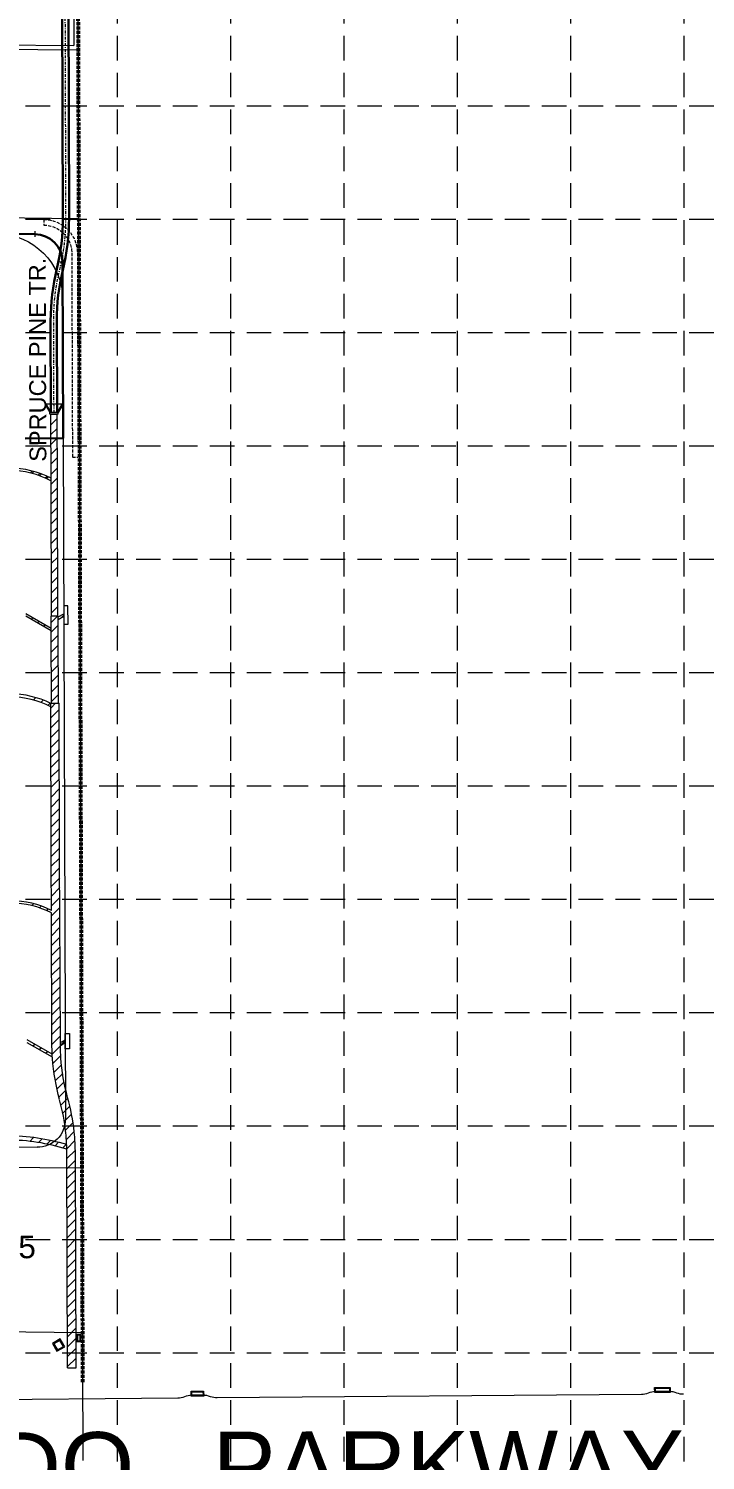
# Model space of a CAD drawing. Header units: inches. Extents: x 5975 to 9213, y 2836 to 8009.
# Drawn here: x 7613 to 8094, y 5265 to 6284 of the extents above; entities that cross this region are included whole.
import ezdxf
from ezdxf.enums import TextEntityAlignment as Align

# ---------------------------------------------------------------- set-up
doc = ezdxf.new("R2010")
doc.units = ezdxf.units.IN
doc.header["$MEASUREMENT"] = 0
for name, pattern in [('DASHED', [0.75, 0.5, -0.25]), ('DGN Style 3', [3.106412, 2.218866, -0.887546]), ('DGN Style 7', [4.437732, 1.996979, -0.887546, 0.66566, -0.887546]), ('HIDDEN', [0.375, 0.25, -0.125])]:
    doc.linetypes.add(name, pattern=pattern)
for name, color, linetype, lineweight in [('0572al - Level 1', 7, 'Continuous', 0), ('0572al - Level 21', 7, 'Continuous', 0), ('0572al - Level 22', 7, 'Continuous', 0), ('Level 11', 7, 'Continuous', 0), ('Level 14', 7, 'Continuous', 0), ('Level 22', 7, 'Continuous', 0), ('Level 3', 7, 'Continuous', 0), ('Level 30', 7, 'Continuous', 0), ('Level 43', 7, 'Continuous', 0), ('Level 47', 7, 'Continuous', 0), ('Level 6', 7, 'Continuous', 0), ('STORM', 5, 'Continuous', 0)]:
    doc.layers.add(name, color=color, linetype=linetype, lineweight=lineweight)
doc.layers.add('GRID', color=254, linetype='DASHED')
doc.styles.get("Standard").update_dxf_attribs({"font": 'ARIAL.TTF'})

msp = doc.modelspace()

# ---------------------------------------------------------------- linework, layer by layer
at = {"layer": '0572al - Level 1', "color": 7, "linetype": 'Continuous', "lineweight": 0}
msp.add_line((7645.4, 7012.9), (7651.3, 5265.1), dxfattribs=at)
at = {"layer": '0572al - Level 21', "color": 7, "linetype": 'Continuous', "lineweight": 0}
msp.add_line((7645.4, 7010.4), (7651.3, 5265.1), dxfattribs=at)
at = {"layer": '0572al - Level 22', "color": 7, "linetype": 'Continuous', "lineweight": 13}
for p, q in [((7642.6, 6956.8), (7644.9, 6272.3)), ((7377.5, 6274.7), (7644.9, 6272.3)), ((7376.3, 6140.2), (7617.1, 6138.1)), ((7636.9, 6118.1), (7637.3, 5992.7)), ((7637.3, 5992.7), (7610.3, 5992.6))]:
    msp.add_line(p, q, dxfattribs=at)
at = {"layer": '0572al - Level 22', "color": 7, "linetype": 'Continuous', "lineweight": 13, "extrusion": (0, 0, -1)}
msp.add_arc((-7590, 6091.3), 47, 90.503, 179.8092, dxfattribs=at)
at = {"layer": '0572al - Level 22', "color": 7, "linetype": 'Continuous', "lineweight": 13}
msp.add_arc((7616.9, 6118.1), 20, 0.1908, 89.497, dxfattribs=at)
at = {"layer": 'GRID', "color": 252, "linetype": 'HIDDEN', "lineweight": 0, "ltscale": 70}
for p, q in [((7675.9, 3243), (7675.9, 7924.4)), ((7756.6, 3243), (7756.6, 7924.4)), ((7837.3, 3243), (7837.3, 7924.4)), ((7918, 3243), (7918, 7924.4)), ((7998.7, 3243), (7998.7, 7924.4)), ((8079.4, 3243), (8079.4, 7924.4)), ((6061.7, 6229.5), (9128.7, 6229.5)), ((6061.7, 6148.8), (9128.7, 6148.8)), ((6061.7, 6068.1), (9128.7, 6068.1)), ((6061.7, 5987.4), (9128.7, 5987.4)), ((6061.7, 5906.7), (9128.7, 5906.7)), ((6061.7, 5826), (9128.7, 5826)), ((6061.7, 5745.3), (9128.7, 5745.3)), ((6061.7, 5664.6), (9128.7, 5664.6)), ((6061.7, 5583.9), (9128.7, 5583.9)), ((6061.7, 5503.2), (9128.7, 5503.2)), ((6061.7, 5422.4), (9128.7, 5422.4)), ((6061.7, 5341.7), (9128.7, 5341.7))]:
    msp.add_line(p, q, dxfattribs=at)
at = {"layer": 'Level 14', "color": 7, "linetype": 'Continuous', "lineweight": 13}
for p in [(7642.6, 6956.8), (7377.5, 6274.7)]:
    msp.add_line(p, (7644.9, 6272.3), dxfattribs=at)
at = {"layer": 'Level 14', "color": 7, "linetype": 'Continuous', "lineweight": 30}
for p, q in [((7376.3, 6140.2), (7617.1, 6138.1)), ((7636.9, 6118.1), (7637.3, 5992.7)), ((7637.3, 5992.7), (7610.3, 5992.6))]:
    msp.add_line(p, q, dxfattribs=at)
at = {"layer": 'Level 14', "color": 7, "linetype": 'Continuous', "lineweight": 0}
for p, q in [((7617.1, 6140.1), (7617.1, 6136.1)), ((7638.9, 6118.1), (7634.9, 6118.1))]:
    msp.add_line(p, q, dxfattribs=at)
at = {"layer": 'Level 14', "color": 7, "linetype": 'Continuous', "lineweight": 30}
msp.add_arc((7616.9, 6118.1), 20, 0.1908, 89.497, dxfattribs=at)
at = {"layer": 'Level 22', "color": 7, "linetype": 'Continuous', "lineweight": 0}
for p, q in [((7637.3, 5992.7), (7610.3, 5992.6)), ((7637.3, 5992.7), (7638.9, 5508.1)), ((7370.6, 5490.2), (7618.8, 5488))]:
    msp.add_line(p, q, dxfattribs=at)
at = {"layer": 'Level 22', "color": 170, "linetype": 'Continuous', "lineweight": 0, "flags": 128}
for points in [[(7629.7, 5348.3), (7632.9, 5342.8), (7638.4, 5346), (7635.2, 5351.5)], [(7630.6, 5348), (7633.2, 5343.7), (7637.5, 5346.2), (7635, 5350.5)], [(7728.4, 5310.8), (7728.3, 5314.3), (7737.3, 5314.4), (7737.4, 5310.9)], [(7728.9, 5311.4), (7728.8, 5313.9), (7736.8, 5313.9), (7736.9, 5311.4)], [(8058.4, 5313.5), (8058.3, 5317), (8069.3, 5317), (8069.4, 5313.5)], [(8058.9, 5314), (8058.8, 5316.5), (8068.8, 5316.5), (8068.9, 5314)]]:
    msp.add_lwpolyline(points, close=True, dxfattribs=at)
at = {"layer": 'Level 22', "color": 7, "linetype": 'Continuous', "lineweight": 0, "flags": 128}
for points in [[(7736.9, 5311.4), (7728.9, 5311.4)], [(7742.1, 5310.4), (7742.1, 5310.4)], [(8048.9, 5311.9), (7746.9, 5309.5)], [(8053.7, 5312.9), (8053.7, 5312.9)], [(8068.9, 5314), (8058.9, 5314)], [(8074.1, 5313), (8074.1, 5313)], [(7718.9, 5309.3), (7563.3, 5308)], [(7723.7, 5310.3), (7723.7, 5310.3)]]:
    msp.add_lwpolyline(points, dxfattribs=at)
at = {"layer": 'Level 22', "color": 7, "linetype": 'Continuous', "lineweight": 0, "extrusion": (0, 0, -1)}
for centre, radius, start, end in [((-7618.9, 5508), 20, 179.8092, 270.503), ((-7746.8, 5322), 12.5, 269.5479, 292.1673), ((-8048.8, 5324.4), 12.5, 246.9282, 269.5479), ((-8078.8, 5324.6), 12.5, 269.5479, 292.1675), ((-7718.8, 5321.8), 12.5, 246.9284, 269.5479)]:
    msp.add_arc(centre, radius, start, end, dxfattribs=at)
at = {"layer": 'Level 22', "color": 7, "linetype": 'Continuous', "lineweight": 0}
for centre, start, end in [((7729, 5297.9), 90.4521, 113.0716), ((7737, 5297.9), 67.8327, 90.4521), ((8059, 5300.5), 90.4521, 113.0718), ((8069, 5300.5), 67.8325, 90.4521)]:
    msp.add_arc(centre, 13.5, start, end, dxfattribs=at)
at = {"layer": 'Level 3', "color": 7, "linetype": 'Continuous', "lineweight": 0}
for p, q in [((7377.5, 6271.7), (7647.9, 6269.3)), ((7376.5, 6151.7), (7648.3, 6149.3))]:
    msp.add_line(p, q, dxfattribs=at)
at = {"layer": 'Level 30', "color": 7, "linetype": 'DGN Style 3', "lineweight": 53}
msp.add_line((7646.9, 6577.9), (7651.1, 5320.2), dxfattribs=at)
at = {"layer": 'Level 43', "color": 7, "linetype": 'DGN Style 3', "lineweight": 0}
for p, q in [((7623.6, 6148.5), (7623.6, 6144.5)), ((7643.4, 6124.6), (7643.9, 5979.3)), ((7647.4, 6124.6), (7647.9, 5979.3)), ((7643.9, 5979.3), (7647.9, 5979.3))]:
    msp.add_line(p, q, dxfattribs=at)
at = {"layer": 'Level 43', "color": 7, "linetype": 'DGN Style 3', "lineweight": 0, "extrusion": (0, 0, -1)}
for radius in [24, 20]:
    msp.add_arc((-7623.4, 6124.5), radius, 90.503, 179.8092, dxfattribs=at)
at = {"layer": 'Level 6', "color": 7, "linetype": 'Continuous', "lineweight": 0}
for p, q in [((7370.5, 5475.7), (7650.6, 5473.3)), ((7506.5, 5357.5), (7651, 5356.2))]:
    msp.add_line(p, q, dxfattribs=at)
at = {"layer": 'STORM', "color": 170, "linetype": 'Continuous', "lineweight": 30}
for p, q in [((7637.1, 6149.4), (7636.5, 6302.5)), ((7641.6, 6149.4), (7641, 6302.6)), ((7628.5, 6011), (7628.3, 6076.4)), ((7633, 6011), (7632.8, 6076.4))]:
    msp.add_line(p, q, dxfattribs=at)
at = {"layer": 'STORM', "color": 170, "linetype": 'Continuous', "lineweight": 0}
for p, q in [((7625.1, 6017), (7624.5, 6016.7)), ((7624.5, 6016.7), (7627.7, 6011)), ((7636.4, 6017), (7625.1, 6017)), ((7625.1, 6017), (7628.6, 6011)), ((7636.4, 6017), (7633, 6011)), ((7637.1, 6016.7), (7633.8, 6011)), ((7636.4, 6017), (7637.1, 6016.7)), ((7627.7, 6010), (7627.7, 6011)), ((7633.8, 6011), (7627.7, 6011)), ((7633.8, 6010), (7627.7, 6010)), ((7628.7, 5962.1), (7628.5, 6010)), ((7628.5, 6009.4), (7629.1, 6010)), ((7628.5, 6002.4), (7633, 6006.9)), ((7633.2, 5962.1), (7633, 6010)), ((7633.8, 6010), (7633.8, 6011)), ((7628.6, 5995.3), (7633.1, 5999.8)), ((7628.6, 5988.3), (7633.1, 5992.8)), ((7628.6, 5981.2), (7633.1, 5985.7)), ((7628.6, 5974.2), (7633.1, 5978.7)), ((7614.1, 5968.1), (7615.3, 5969.3)), ((7615.2, 5967.8), (7616.4, 5969)), ((7619.5, 5966.5), (7620.7, 5967.6)), ((7620.5, 5966.1), (7621.7, 5967.2)), ((7624.6, 5964.5), (7625.7, 5965.6)), ((7625.5, 5964), (7626.7, 5965.1)), ((7628.7, 5967.1), (7633.2, 5971.6)), ((7628.7, 5960.1), (7633.2, 5964.6)), ((7629, 5866.2), (7628.7, 5962.1)), ((7628.7, 5953), (7633.2, 5957.5)), ((7633.5, 5866.2), (7633.2, 5962.1)), ((7628.7, 5946), (7633.2, 5950.5)), ((7628.8, 5939), (7633.2, 5943.4)), ((7628.8, 5931.9), (7633.3, 5936.4)), ((7628.8, 5924.9), (7633.3, 5929.3)), ((7628.8, 5917.8), (7633.3, 5922.3)), ((7628.9, 5910.8), (7633.3, 5915.2)), ((7628.9, 5903.7), (7633.4, 5908.2)), ((7628.9, 5896.7), (7633.4, 5901.2)), ((7628.9, 5889.6), (7633.4, 5894.1)), ((7628.9, 5882.6), (7633.4, 5887.1)), ((7629, 5875.5), (7633.5, 5880)), ((7629, 5868.5), (7633.5, 5873)), ((7628.8, 5857.4), (7610.7, 5867.7)), ((7628.8, 5855.7), (7610.8, 5866)), ((7614.5, 5863.8), (7615.6, 5864.9)), ((7619, 5861.3), (7620.1, 5862.4)), ((7633.8, 5866.2), (7628.8, 5866.2)), ((7628.8, 5861.6), (7633.3, 5866.2)), ((7633.8, 5865.5), (7637.7, 5867.8)), ((7633.8, 5863.8), (7637.8, 5866.1)), ((7635.9, 5865), (7637.7, 5866.9)), ((7623.5, 5858.7), (7624.6, 5859.8)), ((7628, 5856.1), (7628.8, 5856.9)), ((7628.8, 5854.6), (7633.8, 5859.6)), ((7628.8, 5847.5), (7633.8, 5852.5)), ((7628.8, 5840.5), (7633.8, 5845.5)), ((7628.9, 5833.5), (7633.8, 5838.4)), ((7628.9, 5826.4), (7633.9, 5831.4)), ((7628.9, 5819.4), (7633.9, 5824.3)), ((7628.9, 5812.3), (7633.9, 5817.3)), ((7629, 5805.3), (7633.9, 5810.2)), ((7616, 5806.3), (7617.8, 5808.1)), ((7621.3, 5804.6), (7623.1, 5806.3)), ((7626.3, 5802.5), (7628, 5804.2)), ((7628.5, 5801.1), (7628.5, 5804.1)), ((7628.5, 5800.7), (7631.9, 5804.1)), ((7628.8, 5696.4), (7628.5, 5801.1)), ((7628.5, 5793.7), (7634.5, 5799.7)), ((7628.5, 5786.6), (7634.5, 5792.6)), ((7628.5, 5779.6), (7634.5, 5785.6)), ((7628.6, 5772.5), (7634.5, 5778.5)), ((7628.6, 5765.5), (7634.6, 5771.5)), ((7628.6, 5758.4), (7634.6, 5764.4)), ((7628.6, 5751.4), (7634.6, 5757.4)), ((7628.7, 5744.3), (7634.6, 5750.3)), ((7628.7, 5737.3), (7634.7, 5743.3)), ((7628.7, 5730.2), (7634.7, 5736.2)), ((7628.7, 5723.2), (7634.7, 5729.2)), ((7628.8, 5716.2), (7634.7, 5722.1)), ((7628.8, 5709.1), (7634.8, 5715.1)), ((7628.8, 5702.1), (7634.8, 5708)), ((7628.8, 5695), (7634.8, 5701)), ((7628.8, 5688.3), (7628.8, 5696.4)), ((7628.8, 5688), (7634.8, 5693.9)), ((7628.9, 5656.6), (7628.8, 5688.3)), ((7628.9, 5680.9), (7634.8, 5686.9)), ((7628.9, 5673.9), (7634.9, 5679.8)), ((7628.9, 5666.8), (7634.9, 5672.8)), ((7615.1, 5660.1), (7616.3, 5661.3)), ((7620.5, 5658.4), (7621.7, 5659.6)), ((7625.6, 5656.4), (7626.7, 5657.6)), ((7628.9, 5659.8), (7634.9, 5665.8)), ((7629, 5652.7), (7634.9, 5658.7)), ((7629.3, 5561.9), (7629, 5654.9)), ((7629, 5645.7), (7635, 5651.7)), ((7629, 5638.6), (7635, 5644.6)), ((7629, 5631.6), (7635, 5637.6)), ((7629.1, 5624.5), (7635, 5630.5)), ((7629.1, 5617.5), (7635.1, 5623.5)), ((7629.1, 5610.4), (7635.1, 5616.4)), ((7629.1, 5603.4), (7635.1, 5609.4)), ((7629.2, 5596.3), (7635.1, 5602.3)), ((7629.2, 5589.3), (7635.2, 5595.3)), ((7629.2, 5582.2), (7635.2, 5588.2)), ((7629.2, 5575.2), (7635.2, 5581.2)), ((7629.2, 5568.2), (7635.2, 5574.1)), ((7629.3, 5561.1), (7635.2, 5567.1)), ((7629.5, 5554.3), (7611.8, 5564.4)), ((7629.6, 5552.2), (7611.8, 5562.4)), ((7615.8, 5560.1), (7617.1, 5561.4)), ((7620.3, 5557.5), (7621.6, 5558.8)), ((7624.8, 5554.9), (7626.1, 5556.2)), ((7629.5, 5554.3), (7635.3, 5560.1)), ((7635.3, 5562.5), (7638.8, 5564.5)), ((7635.3, 5560.6), (7638.8, 5564.1)), ((7635.3, 5560.5), (7638.8, 5562.5)), ((7629.3, 5552.4), (7629.6, 5552.6)), ((7630, 5547.7), (7635.6, 5553.3)), ((7630.8, 5541.4), (7636.1, 5546.7)), ((7631.7, 5535.3), (7637, 5540.5)), ((7632.9, 5529.4), (7638, 5534.5)), ((7634.3, 5523.7), (7639.2, 5528.7)), ((7635.7, 5518), (7640.7, 5523)), ((7637, 5512.3), (7642, 5517.3)), ((7638.1, 5506.3), (7643.3, 5511.5)), ((7639, 5500.1), (7644.3, 5505.4)), ((7613.5, 5492.2), (7616.2, 5494.9)), ((7619.7, 5491.4), (7622.3, 5493.9)), ((7639.6, 5493.6), (7645.1, 5499.2)), ((7625.7, 5490.3), (7628.2, 5492.8)), ((7631.5, 5489), (7634, 5491.5)), ((7637.1, 5487.5), (7639.5, 5490)), ((7639.9, 5486.9), (7645.7, 5492.7)), ((7640, 5480), (7646, 5485.9)), ((7640.5, 5331), (7640, 5483.3)), ((7640.1, 5472.9), (7646, 5478.9)), ((7640.1, 5465.9), (7646.1, 5471.8)), ((7640.1, 5458.8), (7646.1, 5464.8)), ((7640.1, 5451.8), (7646.1, 5457.7)), ((7640.2, 5444.7), (7646.1, 5450.7)), ((7640.2, 5437.7), (7646.2, 5443.6)), ((7640.2, 5430.6), (7646.2, 5436.6)), ((7640.2, 5423.6), (7646.2, 5429.6)), ((7640.2, 5416.5), (7646.2, 5422.5)), ((7640.3, 5409.5), (7646.3, 5415.5)), ((7640.3, 5402.4), (7646.3, 5408.4)), ((7640.3, 5395.4), (7646.3, 5401.4)), ((7640.3, 5388.3), (7646.3, 5394.3)), ((7640.4, 5381.3), (7646.3, 5387.3)), ((7640.4, 5374.2), (7646.4, 5380.2)), ((7640.4, 5367.2), (7646.4, 5373.2)), ((7640.4, 5360.1), (7646.4, 5366.1)), ((7640.5, 5353.1), (7646.4, 5359.1)), ((7640.5, 5346), (7646.5, 5352)), ((7647, 5354.8), (7646.9, 5349.8)), ((7650, 5354.8), (7647, 5354.8)), ((7649.9, 5349.8), (7650, 5354.8)), ((7640.5, 5339), (7646.5, 5345)), ((7646.9, 5349.8), (7649.9, 5349.8)), ((7640.5, 5332), (7646.5, 5337.9)), ((7640.5, 5331), (7646.5, 5331))]:
    msp.add_line(p, q, dxfattribs=at)
at = {"layer": 'STORM', "color": 170, "linetype": 'DGN Style 7', "lineweight": 0, "flags": 128}
msp.add_lwpolyline([(7630.8, 6011), (7630.6, 6076.4, -0.061469), (7634.9, 6112.9, 0.061469), (7639.3, 6149.4), (7638.8, 6302.5), (7638.8, 6302.5), (7642.8, 6304.9)], format="xyb", dxfattribs=at)
at = {"layer": 'STORM', "color": 170, "linetype": 'Continuous', "lineweight": 0, "flags": 128}
for points in [[(7628.5, 6010), (7633, 6010)], [(7629, 5804.1), (7628.8, 5855.1), (7628.8, 5863.2), (7628.8, 5866.2)], [(7634, 5804.1), (7633.8, 5855.1), (7633.8, 5863.2), (7633.8, 5866.2)], [(7628.5, 5804.1), (7634.5, 5804.1)], [(7649.5, 5354.3), (7647.5, 5354.3), (7647.4, 5350.3), (7649.4, 5350.3), (7649.5, 5354.3)]]:
    msp.add_lwpolyline(points, dxfattribs=at)
for points in [[(7640.7, 5873.5), (7637.7, 5873.4), (7637.8, 5860.4), (7640.8, 5860.5)], [(7638.8, 5558), (7638.7, 5569), (7638.7, 5569), (7641.7, 5569), (7641.7, 5569), (7641.8, 5558), (7641.8, 5558), (7638.8, 5558)]]:
    msp.add_lwpolyline(points, close=True, dxfattribs=at)
msp.add_lwpolyline([(7646.5, 5331), (7646, 5483.3, 0.025641), (7645.2, 5499, 0.040726), (7640.5, 5523.4, -0.048846), (7635.7, 5551.7, -0.013857), (7635.3, 5559.8, -0.003675), (7635.3, 5562), (7635, 5654.1), (7634.8, 5688.4), (7634.8, 5696.4), (7634.5, 5801.1), (7634.5, 5804.1)], format="xyb", dxfattribs=at)
at = {"layer": 'STORM', "color": 170, "linetype": 'Continuous', "lineweight": 30}
for radius in [147.8, 152.2]:
    msp.add_arc((7489.3, 6148.9), radius, 346.121, 0.1908, dxfattribs=at)
at = {"layer": 'STORM', "color": 170, "linetype": 'Continuous', "lineweight": 30, "extrusion": (0, 0, -1)}
for radius in [152.2, 147.8]:
    msp.add_arc((-7780.6, 6076.9), radius, 359.8092, 13.879, dxfattribs=at)
at = {"layer": 'STORM', "color": 170, "linetype": 'Continuous', "lineweight": 0}
for centre, radius, start, end in [((7598.6, 5905.7), 65.8, 62.7988, 89.497), ((7598.6, 5905.7), 64.2, 62.1035, 89.497), ((7599.2, 5744.7), 66.1, 63.6955, 89.4971), ((7599.2, 5744.7), 63.9, 62.6849, 89.4971), ((7599.6, 5597.7), 65.8, 63.5325, 89.497), ((7599.6, 5597.7), 64.2, 62.859, 89.497), ((7493, 5482.8), 147, 6.0659, 15.3944), ((7596.4, 5344.7), 151.5, 73.3374, 89.497), ((7493, 5482.8), 147, 0.1908, 6.0659), ((7596.4, 5344.7), 148.5, 72.9431, 89.497)]:
    msp.add_arc(centre, radius, start, end, dxfattribs=at)
at = {"layer": 'STORM', "color": 170, "linetype": 'Continuous', "lineweight": 0, "extrusion": (0, 0, -1)}
for start, end in [(358.967, 359.8092), (355.7915, 358.967), (344.6056, 355.7915)]:
    msp.add_arc((-7782.3, 5562.5), 153, start, end, dxfattribs=at)

# ---------------------------------------------------------------- texts
at = {"layer": 'Level 11', "color": 7, "linetype": 'Continuous', "lineweight": 13}
msp.add_text('5', height=16, rotation=0.5353, dxfattribs=at).set_placement((7611.7, 5409), align=Align.CENTER)
at = {"layer": 'Level 47', "color": 7, "linetype": 'Continuous', "lineweight": 30}
msp.add_text('SPRUCE PINE TR.', height=12, rotation=90.1908, dxfattribs=at).set_placement((7613.1, 6048.6), align=Align.TOP_CENTER)
at = {"layer": 'Level 47', "color": 7, "linetype": 'Continuous', "lineweight": 0}
msp.add_text('ELDORADO   PARKWAY', height=48, rotation=0.1686, dxfattribs=at).set_placement((7695.4, 5237.3), align=Align.CENTER)

doc.saveas('drawing.dxf')
